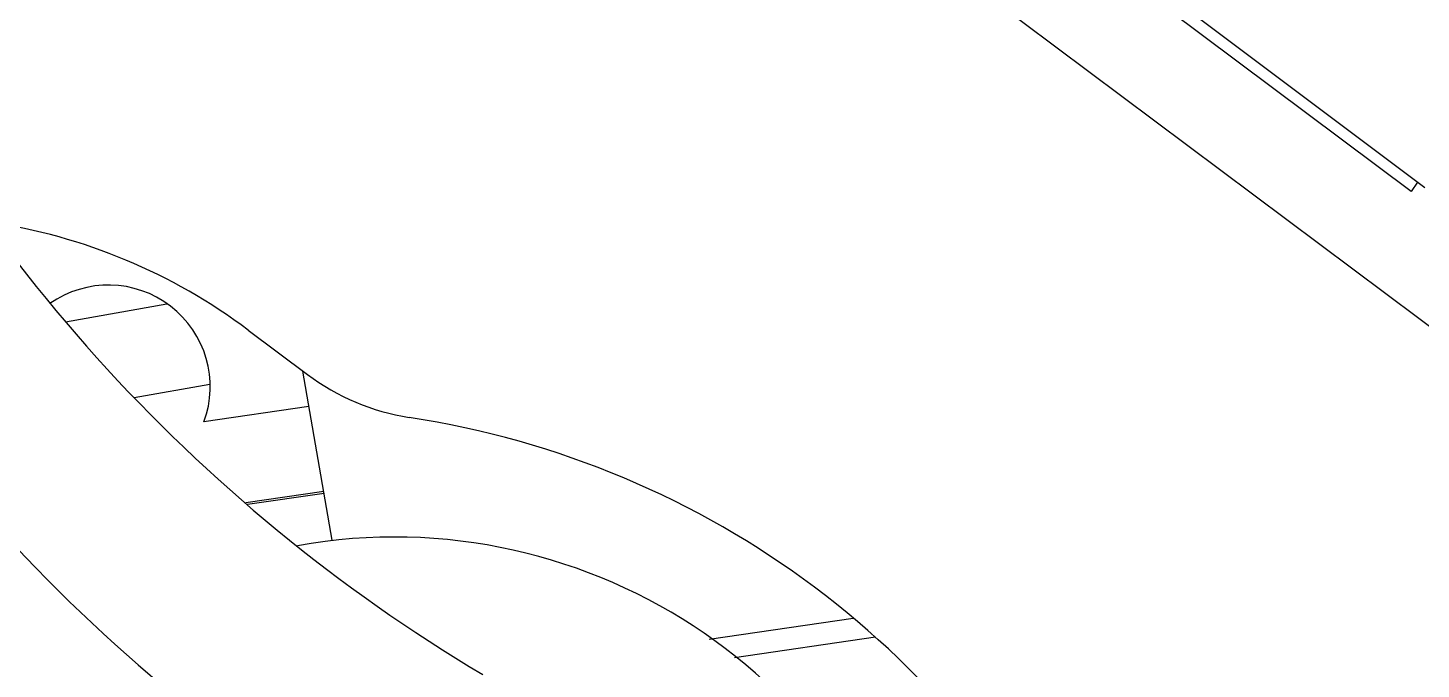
# Model space of a CAD drawing. Header units: millimetres. Extents: x -294 to 2792, y 5 to 1659.
# Drawn here: x 714.17 to 716.922, y 561.027 to 562.294 of the extents above; entities that cross this region are included whole.
import ezdxf

# ---------------------------------------------------------------- set-up
doc = ezdxf.new("R2010")
doc.units = ezdxf.units.MM
doc.layers.get('0').update_dxf_attribs({"lineweight": 18})

msp = doc.modelspace()

# ---------------------------------------------------------------- linework, layer by layer
at = {"color": 7, "linetype": 'Continuous', "lineweight": 25}
for p, q in [((717.8286, 561.0372), (714.8095, 563.2984)), ((716.9025, 561.9701), (716.4228, 562.3294)), ((716.9297, 561.9777), (716.4499, 562.337)), ((716.9147, 561.9889), (716.9025, 561.9701)), ((714.4444, 561.7476), (714.2446, 561.7124)), ((714.6053, 561.6964), (714.7224, 561.6087)), ((714.7714, 561.2814), (714.713, 561.6157)), ((714.3799, 561.5636), (714.5296, 561.59)), ((714.7252, 561.5453), (714.5179, 561.5152)), ((714.7252, 561.5453), (714.7253, 561.5455)), ((714.7546, 561.3776), (714.6006, 561.3552)), ((714.7552, 561.3738), (714.6043, 561.3519)), ((715.5157, 561.0861), (715.8003, 561.1275)), ((715.8444, 561.0897), (715.5656, 561.0491))]:
    msp.add_line(p, q, dxfattribs=at)
for centre, radius, start, end in [((716.7491, 563.84), 3.2861, 204.7223, 239.2413), ((716.5452, 563.5141), 3.2861, 204.7223, 239.2413), ((713.9316, 560.8008), 1.1207, 53.0467, 81.629), ((714.3294, 561.5846), 0.2009, 339.7903, 125.1302), ((714.9921, 561.9674), 0.4487, 233.0589, 261.2087), ((714.6553, 559.7612), 1.783, 24.9892, 81.3475), ((714.8933, 560.2041), 1.0834, 10.9946, 100.1413)]:
    msp.add_arc(centre, radius, start, end, dxfattribs=at)

doc.saveas('drawing.dxf')
